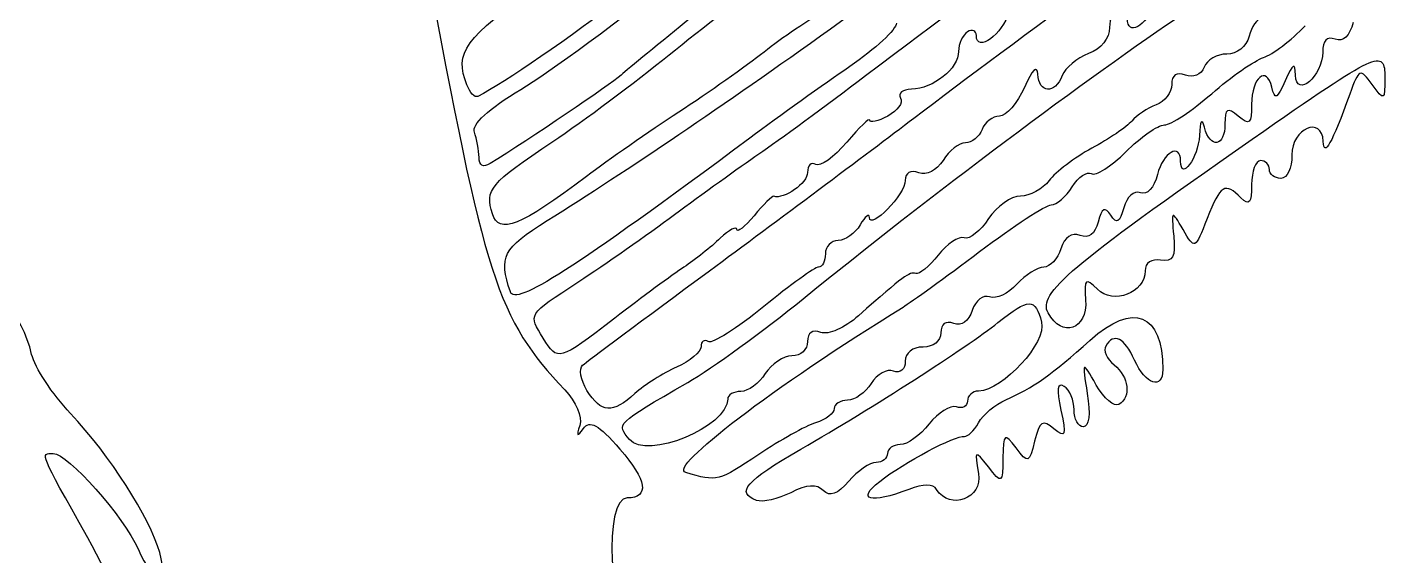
# Model space of a CAD drawing. Extents: x 131 to 482, y 16 to 824.
# Drawn here: x 307.8 to 430.1, y 332.1 to 379.7 of the extents above; entities that cross this region are included whole.
import ezdxf

# ---------------------------------------------------------------- set-up
doc = ezdxf.new("R2010")
doc.units = 0
doc.layers.add('Vrstva_1', color=7, linetype='CONTINUOUS')

msp = doc.modelspace()

# ---------------------------------------------------------------- linework, layer by layer
at = {"layer": 'Vrstva_1', "color": 7}
for points in [[(347.441471, 374.517184), (347.441471, 374.517298)], [(351.36652, 355.857647), (351.366491, 355.857789)]]:
    msp.add_lwpolyline(points, dxfattribs=at)
for points in [[(348.542901, 367.973036)], [(349.743175, 362.884847)], [(399.803839, 353.971814)], [(354.335329, 351.674816)], [(358.269562, 346.979906)], [(362.092309, 342.546661)], [(367.159238, 339.565408)], [(384.634998, 338.772557)], [(373.542888, 337.062104)]]:
    msp.add_lwpolyline(points, close=True, dxfattribs=at)
for points in [[(354.695131, 362.28172), (369.314957, 371.450041), (388.708498, 385.330337), (412.812312, 403.877197)], [(352.319074, 374.106444), (357.360917, 377.146148), (377.078372, 392.397874), (385.342894, 399.650825)], [(371.742888, 390.93514), (371.742888, 389.753008), (353.277156, 375.913304), (348.441477, 373.471172)], [(387.703191, 371.505345), (396.905641, 378.515452), (412.907981, 390.163181), (414.921543, 391.31691)], [(383.352293, 375.343767), (397.492809, 386.093254), (400.542888, 387.803622), (400.542888, 384.983632)], [(343.7064, 386.08662), (349.068671, 356.905587), (350.195528, 353.402986), (356.272923, 347.025912)], [(365.666485, 377.208), (368.70446, 379.670712), (372.722202, 382.765663), (374.594769, 384.085672)], [(347.441471, 374.517298), (346.317364, 377.44662), (347.199392, 378.663647), (353.946841, 383.49258)], [(409.408554, 381.858576), (408.613294, 379.76692), (406.942809, 378.836787), (406.942809, 380.485672)], [(367.742891, 380.639735), (364.882904, 378.340441), (362.002904, 375.980513), (361.342885, 375.395414)], [(379.818227, 381.249184), (378.319663, 380.426343), (375.799663, 378.725924), (374.218243, 377.470432)], [(377.742898, 355.229291), (388.927616, 364.333465), (403.680076, 375.396293), (412.142882, 381.025729)], [(396.2556, 381.049937), (395.764583, 379.093521), (393.342888, 377.354239), (393.342888, 378.957997)], [(406.142816, 381.285666), (405.702822, 381.285666), (405.342822, 380.556765), (405.342822, 379.665865)], [(419.036202, 380.485672), (418.647515, 380.485672), (418.141219, 379.765672), (417.911102, 378.885685)], [(386.142917, 380.07445), (386.142917, 379.506104), (384.252917, 377.744343), (381.942907, 376.15938)], [(392.542894, 379.285682), (392.102901, 379.013839), (391.742901, 378.22218), (391.742901, 377.526671)], [(393.342888, 378.957997), (393.342888, 379.410151), (392.982888, 379.557609), (392.542894, 379.285682)], [(405.342822, 379.665865), (405.342822, 378.699109), (404.580472, 377.756249), (403.451915, 377.327169)], [(419.206847, 376.968671), (420.012028, 377.224639), (421.706324, 378.517663), (422.971965, 379.842038)], [(427.284765, 380.138939), (426.972472, 378.894643), (426.389641, 378.348208), (425.669528, 378.624529)], [(417.911102, 378.885685), (417.669874, 377.963008), (416.819877, 377.285669), (415.90338, 377.285669)], [(425.669528, 378.624529), (424.933909, 378.90686), (424.542898, 378.505757), (424.542898, 377.469213)], [(355.192526, 369.411874), (357.915232, 371.237017), (362.62851, 374.745288), (365.666485, 377.208)], [(374.218243, 377.470432), (372.636794, 376.214967), (369.182891, 373.776321), (366.542901, 372.051241)], [(391.742901, 377.526671), (391.742901, 375.981137), (389.460501, 374.145647), (387.495666, 374.111121)], [(403.451915, 377.327169), (402.41194, 376.931764), (401.343222, 376.040665), (401.07702, 375.34697)], [(415.90338, 377.285669), (415.02926, 377.285669), (414.109191, 376.751735), (413.858778, 376.099172)], [(414.542891, 373.70982), (416.302894, 375.246198), (418.401666, 376.712702), (419.206847, 376.968671)], [(418.192639, 369.611773), (429.616517, 377.57418), (430.142882, 377.818271), (430.142882, 375.153307)], [(424.542898, 377.469213), (424.542898, 375.285912), (422.164035, 373.265433), (422.092176, 375.387732)], [(381.942907, 376.15938), (379.632898, 374.574444), (375.582898, 371.672929), (372.942907, 369.711609)], [(398.877562, 375.485584), (398.838161, 376.333994), (398.364293, 375.861175), (397.675247, 374.285594)], [(401.07702, 375.34697), (400.425789, 373.649839), (398.958803, 373.742362), (398.877562, 375.485584)], [(412.173184, 375.384756), (411.374636, 375.691181), (410.942891, 375.396094), (410.942891, 374.546154)], [(413.858778, 376.099172), (413.599691, 375.424016), (412.873228, 375.116117), (412.173184, 375.384756)], [(419.960494, 374.295458), (419.475628, 376.313783), (418.142891, 375.173632), (418.142891, 372.740513)], [(422.092176, 375.387732), (422.051924, 376.576129), (421.861436, 376.472381), (421.170321, 374.885688)], [(429.002646, 374.532775), (427.907395, 376.024422), (427.827997, 375.991002), (426.990019, 373.685669)], [(348.441477, 373.471172), (348.165666, 373.331991), (347.715666, 373.802598), (347.441471, 374.517184)], [(361.342885, 375.395414), (360.33891, 374.505364), (353.113285, 369.615005), (349.542907, 367.409083)], [(373.752283, 368.288929), (375.517474, 369.49714), (379.837474, 372.671802), (383.352293, 375.343767)], [(397.675247, 374.285594), (397.049896, 372.8556), (396.037757, 371.6856), (395.426098, 371.6856)], [(410.942891, 374.546154), (410.942891, 373.825276), (410.312891, 372.999061), (409.542888, 372.710154)], [(421.170321, 374.885688), (420.447685, 373.226627), (420.241436, 373.126025), (419.960494, 374.295458)], [(430.142882, 375.153307), (430.142882, 373.07897), (430.091008, 373.05068), (429.002646, 374.532775)], [(348.126094, 370.241008), (347.860772, 370.932151), (349.385981, 372.338107), (352.319074, 374.106444)], [(386.518082, 373.325811), (386.776318, 372.907899), (386.257578, 372.175228), (385.365317, 371.697676)], [(387.495666, 374.111121), (386.699726, 374.096948), (386.259789, 373.743751), (386.518082, 373.325811)], [(410.28137, 370.901027), (410.865194, 370.909531), (412.782888, 372.173414), (414.542891, 373.70982)], [(426.990019, 373.685669), (425.352387, 369.180624), (424.657134, 367.939786), (424.597039, 369.414879)], [(366.542901, 372.051241), (363.90291, 370.326161), (360.164948, 367.722652), (358.236369, 366.265672)], [(409.542888, 372.710154), (408.772885, 372.421219), (407.782885, 371.760435), (407.342891, 371.241694)], [(416.942901, 371.685685), (415.940343, 372.517739), (415.742882, 372.402227), (415.742882, 370.983628)], [(418.142891, 372.740513), (418.142891, 371.008346), (417.956372, 370.844476), (416.942901, 371.685685)], [(369.303194, 357.758617), (375.221367, 362.118501), (383.501367, 368.30452), (387.703191, 371.505345)], [(383.742907, 371.31891), (383.742907, 371.588202), (382.810082, 370.699852), (381.669987, 369.34492)], [(385.365317, 371.697676), (384.47297, 371.220094), (383.742907, 371.049676), (383.742907, 371.31891)], [(395.426098, 371.6856), (394.814438, 371.6856), (394.106769, 371.1456), (393.853493, 370.485581)], [(407.342891, 371.241694), (406.902898, 370.722983), (405.282898, 369.620674), (403.742891, 368.792135)], [(406.814145, 368.480013), (408.137272, 369.803112), (409.697518, 370.89258), (410.28137, 370.901027)], [(413.894353, 370.685679), (413.66418, 371.566488), (413.494072, 371.287332), (413.435707, 369.932882)], [(415.742882, 370.983628), (415.742882, 368.936787), (414.407622, 368.721581), (413.894353, 370.685679)], [(424.597039, 369.414879), (424.501512, 371.760321), (421.739036, 370.570309), (421.774441, 368.198957)], [(348.542901, 367.973036), (348.542901, 368.62302), (348.355247, 369.643606), (348.126094, 370.241008)], [(349.743175, 362.884819), (349.054271, 365.055335), (349.512718, 365.60452), (355.192526, 369.411874)], [(372.942907, 369.711609), (356.97257, 357.846746), (351.81394, 354.534463), (351.36652, 355.857647)], [(393.853493, 370.485581), (393.600359, 369.825591), (392.928321, 369.285591), (392.360343, 369.285591)], [(399.803839, 353.971814), (398.876088, 355.705342), (401.760794, 358.158841), (418.192639, 369.611773)], [(413.435707, 369.932882), (413.349534, 367.934939), (411.742885, 365.75725), (411.742885, 367.638463)], [(366.142904, 362.819877), (368.562898, 364.61965), (371.987121, 367.080718), (373.752283, 368.288929)], [(381.669987, 369.34492), (380.529865, 367.989959), (379.269865, 367.083609), (378.869981, 367.330734)], [(392.360343, 369.285591), (391.792394, 369.285591), (390.884315, 368.575654), (390.342416, 367.70794)], [(403.742891, 368.792135), (402.202885, 367.963569), (400.472476, 366.655663), (399.897524, 365.885688)], [(403.701846, 366.511039), (404.090476, 366.270945), (405.491017, 367.156885), (406.814145, 368.480013)], [(411.742885, 367.638463), (411.742885, 369.340554), (410.158857, 368.427827), (409.65942, 366.437962)], [(421.774441, 368.198957), (421.791449, 366.990888), (421.364098, 366.085672), (420.774435, 366.085672)], [(349.542907, 367.409083), (348.915373, 367.021361), (348.542901, 367.231351), (348.542901, 367.973036)], [(378.869981, 367.330734), (378.470069, 367.577915), (378.142894, 367.257317), (378.142894, 366.618472)], [(390.342416, 367.70794), (389.764772, 366.782939), (388.85777, 366.32194), (388.149987, 366.593528)], [(418.942885, 367.685688), (418.502891, 367.685688), (418.142891, 366.713688), (418.142891, 365.525688)], [(419.742907, 366.885666), (419.742907, 367.325688), (419.382907, 367.685688), (418.942885, 367.685688)], [(358.236369, 366.265672), (352.280268, 361.766041), (350.343014, 360.994904), (349.743175, 362.884847)], [(378.142894, 366.618472), (378.142894, 365.663424), (375.998287, 364.148787), (375.099562, 364.469131)], [(386.942797, 365.895184), (386.942797, 364.646069), (383.759036, 361.354422), (383.718472, 362.561613)], [(388.149987, 366.593528), (387.415332, 366.875575), (386.942797, 366.602032), (386.942797, 365.895184)], [(399.897524, 365.885688), (399.322573, 365.115685), (398.160879, 364.485685), (397.315984, 364.485685)], [(401.976624, 365.316718), (402.536863, 366.213798), (403.313216, 366.751247), (403.701846, 366.511039)], [(409.65942, 366.437962), (409.35532, 365.226293), (408.728041, 364.550428), (408.123014, 364.782614)], [(417.182882, 364.325669), (415.732677, 365.775902), (415.339597, 365.535581), (414.13337, 362.46138)], [(420.774435, 366.085672), (420.20708, 366.085672), (419.742907, 366.445672), (419.742907, 366.885666)], [(375.099562, 364.469131), (374.965767, 364.516753), (374.167701, 363.730082), (373.32618, 362.720778)], [(397.315984, 364.485685), (396.471061, 364.485685), (395.181354, 363.572391), (394.449987, 362.456135)], [(400.088835, 363.685663), (400.566869, 363.685663), (401.416384, 364.419638), (401.976624, 365.316718)], [(408.123014, 364.782614), (407.548942, 365.002866), (406.890567, 364.409887), (406.621757, 363.430318)], [(418.142891, 365.525688), (418.142891, 363.845679), (417.929443, 363.579024), (417.182882, 364.325669)], [(393.633411, 359.485682), (396.705827, 361.795663), (399.610772, 363.685663), (400.088835, 363.685663)], [(405.453912, 362.753291), (404.928, 363.568167), (404.66143, 363.425357), (404.327906, 362.149994)], [(406.621757, 363.430318), (406.258299, 362.106057), (405.976904, 361.942923), (405.453912, 362.753291)], [(411.966057, 361.461373), (410.927131, 363.250885), (410.911087, 363.239887), (411.124904, 360.885685)], [(308.242488, 350.224129), (306.573591, 357.375317), (297.870888, 362.485786), (287.361978, 362.485786)], [(351.366491, 355.857789), (350.29457, 359.027717), (350.674016, 359.760019), (354.695131, 362.28172)], [(357.542901, 356.792032), (359.85291, 358.307603), (363.72291, 361.020104), (366.142904, 362.819877)], [(373.32618, 362.720778), (372.484658, 361.711474), (371.784161, 361.155685), (371.769506, 361.485666)], [(383.718472, 362.561613), (383.704299, 362.959795), (383.327206, 362.655723), (382.878737, 361.885578)], [(394.449987, 362.456135), (393.718564, 361.33988), (392.723943, 360.558652), (392.239644, 360.720085)], [(404.327906, 362.149994), (404.045858, 361.070957), (403.465266, 360.642416), (402.689197, 360.940224)], [(414.13337, 362.46138), (413.029219, 359.64737), (413.021339, 359.643713), (411.966057, 361.461373)], [(371.769506, 361.485666), (371.755332, 361.815676), (371.082274, 361.455619), (370.274854, 360.685672)], [(382.878737, 361.885578), (382.430239, 361.115603), (381.541181, 360.485603), (380.903046, 360.485603)], [(392.239644, 360.720085), (391.755373, 360.881376), (390.704797, 360.181701), (389.90503, 359.16497)], [(402.689197, 360.940224), (401.925572, 361.233269), (401.295628, 360.797074), (400.961254, 359.743521)], [(411.124904, 360.885685), (411.298101, 358.980435), (411.054321, 358.534148), (409.942885, 358.720753)], [(370.274854, 360.685672), (369.467433, 359.915669), (367.992737, 358.745669), (366.99772, 358.085679)], [(380.903046, 360.485603), (380.26491, 360.485603), (379.742825, 359.945603), (379.742825, 359.285584)], [(400.961254, 359.743521), (400.671865, 358.831701), (399.975137, 358.085679), (399.41297, 358.085679)], [(379.742825, 359.285584), (379.742825, 358.625594), (379.470132, 358.085594), (379.137146, 358.085594)], [(386.750324, 354.485679), (387.463606, 354.925672), (390.560995, 357.175672), (393.633411, 359.485682)], [(389.90503, 359.16497), (389.105235, 358.148239), (388.194293, 357.399439), (387.880696, 357.501005)], [(409.942885, 358.720753), (409.124353, 358.858233), (408.542882, 358.45458), (408.542882, 357.748894)], [(357.877219, 349.252951), (358.243342, 349.571197), (363.38502, 353.398762), (369.303194, 357.758617)], [(366.99772, 358.085679), (366.002731, 357.425688), (363.200032, 355.355688), (360.769521, 353.485672)], [(379.137146, 358.085594), (378.804019, 358.085594), (376.579361, 356.484302), (374.193496, 354.52715)], [(387.880696, 357.501005), (387.308778, 357.686107), (386.82754, 357.331209), (382.732894, 353.702211)], [(399.41297, 358.085679), (398.850832, 358.085679), (397.76125, 357.389943), (396.991729, 356.539635)], [(404.246608, 356.096239), (403.170066, 357.172781), (403.05566, 357.067616), (403.191043, 355.126025)], [(408.542882, 357.748894), (408.542882, 355.773713), (405.673058, 354.669789), (404.246608, 356.096239)], [(354.335329, 351.674816), (352.961036, 353.875408), (352.86582, 353.723499), (357.542901, 356.792032)], [(396.991729, 356.539635), (396.22218, 355.689298), (395.118907, 355.175348), (394.540016, 355.397499)], [(367.342894, 347.692762), (369.542891, 348.972633), (374.222891, 352.364088), (377.742898, 355.229291)], [(394.540016, 355.397499), (393.953613, 355.62257), (393.260145, 355.085206), (392.974214, 354.184356)], [(395.286718, 353.085676), (398.117112, 355.328107), (398.639452, 355.332416), (399.218542, 353.117991)], [(403.191043, 355.126025), (403.378413, 352.440624), (401.04822, 351.646639), (399.803839, 353.971814)], [(403.574258, 351.485688), (407.473795, 355.004504), (410.142898, 353.932724), (410.142898, 348.84805)], [(360.769521, 353.485672), (355.67983, 349.569751), (355.654432, 349.562608), (354.335329, 351.674816)], [(367.159238, 339.565408), (365.551512, 340.034372), (375.049446, 347.26782), (386.750324, 354.485679)], [(374.193496, 354.52715), (371.807603, 352.570025), (369.560154, 351.151285), (369.199162, 351.374372)], [(382.732894, 353.702211), (381.516123, 352.623827), (379.988107, 351.948784), (379.332907, 352.200217)], [(392.974214, 354.184356), (392.660249, 353.195121), (392.011002, 352.739991), (391.301943, 353.012088)], [(377.542885, 341.686913), (384.027109, 345.421247), (392.409468, 350.806139), (395.286718, 353.085676)], [(379.332907, 352.200217), (378.583795, 352.487679), (378.142894, 352.180375), (378.142894, 351.371282)], [(391.301943, 353.012088), (390.586195, 353.286765), (390.142885, 352.965033), (390.142885, 352.171276)], [(399.218542, 353.117991), (399.694734, 351.297071), (395.751798, 346.989997), (393.542901, 346.918167)], [(369.199162, 351.374372), (368.83817, 351.597458), (368.5428, 351.39138), (368.5428, 350.915669)], [(378.142894, 351.371282), (378.142894, 350.66418), (377.509493, 350.085685), (376.735323, 350.085685)], [(390.142885, 352.171276), (390.142885, 351.419017), (389.479124, 350.885679), (388.542898, 350.885679)], [(396.007483, 346.128123), (398.398762, 347.166709), (400.206217, 348.446466), (403.574258, 351.485688)], [(407.597329, 349.685688), (406.653874, 351.756369), (405.756482, 352.202088), (404.998923, 350.976331)], [(311.750306, 344.885783), (310.095468, 346.645786), (308.516939, 349.048035), (308.242488, 350.224129)], [(368.5428, 350.915669), (368.5428, 350.440243), (367.5528, 349.611591), (366.342803, 349.07417)], [(376.735323, 350.085685), (375.961181, 350.085685), (374.87812, 349.365685), (374.328539, 348.485669)], [(388.542898, 350.885679), (387.606671, 350.885679), (386.942882, 350.35234), (386.942882, 349.600082)], [(404.998923, 350.976331), (404.757694, 350.58617), (405.096435, 349.822091), (405.751691, 349.278378)], [(358.269647, 346.979991), (357.687694, 347.91188), (357.511096, 348.934706), (357.877219, 349.252951)], [(366.342803, 349.07417), (365.132806, 348.536778), (363.444945, 347.464488), (362.591972, 346.691339)], [(385.885474, 348.720265), (385.303918, 348.943351), (384.400857, 348.441902), (383.878715, 347.605852)], [(386.942882, 349.600082), (386.942882, 348.863074), (386.491691, 348.487625), (385.885474, 348.720265)], [(404.14371, 347.461937), (402.868545, 349.685688), (402.868545, 349.685688), (403.341959, 346.685669)], [(405.751691, 349.278378), (407.103704, 348.156312), (407.313751, 346.40932), (406.180885, 345.709162)], [(410.142898, 348.84805), (410.142898, 346.99252), (408.591865, 347.502926), (407.597329, 349.685688)], [(362.092309, 342.546661), (360.901757, 343.981191), (360.812268, 343.893487), (367.342894, 347.692762)], [(374.328539, 348.485669), (373.778986, 347.605682), (372.792387, 346.885682), (372.13611, 346.885682)], [(383.878715, 347.605852), (383.356545, 346.769745), (382.392397, 346.085688), (381.73612, 346.085688)], [(401.257361, 347.338545), (400.63595, 347.722611), (400.54765, 347.085128), (400.961395, 345.201449)], [(406.180885, 345.709162), (405.761783, 345.450076), (404.84503, 346.238872), (404.14371, 347.461937)], [(356.272923, 347.025912), (357.280781, 345.968362), (357.861855, 344.587124), (357.619124, 343.825909)], [(362.591972, 346.691339), (360.561373, 344.850746), (359.557398, 344.917757), (358.269562, 346.979906)], [(370.942894, 346.194482), (370.942894, 343.686954), (363.642945, 340.678233), (362.092309, 342.546661)], [(372.13611, 346.885682), (371.479861, 346.885682), (370.942894, 346.574636), (370.942894, 346.194482)], [(393.542901, 346.918167), (392.992894, 346.901159), (392.542894, 346.495663), (392.542894, 346.018989)], [(393.535559, 344.05835), (393.94063, 344.782176), (395.052973, 345.713556), (396.007483, 346.128123)], [(402.142904, 345.238469), (402.142904, 346.092491), (401.744409, 347.037534), (401.257361, 347.338545)], [(403.341959, 346.685669), (403.63475, 344.830365), (403.496447, 343.685679), (402.979153, 343.685679)], [(380.542904, 345.339581), (380.542904, 344.929238), (379.789115, 344.354258), (378.867798, 344.061836)], [(381.73612, 346.085688), (381.079843, 346.085688), (380.542904, 345.749924), (380.542904, 345.339581)], [(391.551024, 345.482957), (391.005496, 345.664942), (389.899361, 344.974791), (389.092961, 343.949613)], [(392.542894, 346.018989), (392.542894, 345.542315), (392.096551, 345.301115), (391.551024, 345.482957)], [(400.961395, 345.201449), (401.475543, 342.86057), (401.395918, 342.645761), (400.339077, 343.522857)], [(402.979153, 343.685679), (402.519203, 343.685679), (402.142904, 344.384419), (402.142904, 345.238469)], [(319.781112, 332.352794), (318.866854, 335.540693), (315.293272, 341.117632), (311.750306, 344.885783)], [(357.619124, 343.825909), (357.300879, 342.827915), (357.383565, 342.753335), (357.943606, 343.533345)], [(357.943606, 343.533345), (358.519578, 344.335493), (359.289014, 343.90372), (361.236699, 341.685439)], [(378.867798, 344.061836), (377.94651, 343.769443), (375.644296, 342.485178), (373.751802, 341.207943)], [(389.092961, 343.949613), (388.286561, 342.924463), (387.112904, 342.085691), (386.484832, 342.085691)], [(392.262605, 342.830211), (392.557663, 342.782022), (393.130488, 343.334523), (393.535559, 344.05835)], [(400.339077, 343.522857), (399.318265, 344.370076), (399.043247, 344.194384), (398.59509, 342.408869)], [(384.634998, 338.772557), (386.843046, 340.493357), (391.477606, 342.958819), (392.262605, 342.830211)], [(396.928432, 341.787373), (395.866772, 343.189304), (395.79052, 343.131307), (395.742898, 340.885672)], [(313.292523, 333.696274), (308.92028, 341.495858), (309.006312, 341.285783), (310.183767, 341.285783)], [(310.183767, 341.285783), (311.488611, 341.285783), (316.556362, 335.582447), (317.825405, 332.68578)], [(361.236699, 341.685439), (363.676365, 338.906835), (363.918841, 337.287912), (361.895754, 337.285446)], [(373.542888, 337.062104), (371.635143, 337.742986), (372.56845, 338.822107), (377.542885, 341.686913)], [(385.342894, 341.285669), (385.342894, 340.845676), (384.882917, 340.485676), (384.320693, 340.485676)], [(386.484832, 342.085691), (385.856759, 342.085691), (385.342894, 341.725691), (385.342894, 341.285669)], [(394.425099, 340.085679), (393.196932, 341.636712), (393.169833, 341.618372), (393.539584, 339.485669)], [(398.59509, 342.408869), (398.088454, 340.390261), (398.008885, 340.360583), (396.928432, 341.787373)], [(373.751802, 341.207943), (370.13794, 338.768957), (370.004117, 338.735622), (367.159238, 339.565408)], [(384.320693, 340.485676), (383.758469, 340.485676), (382.647146, 339.724998), (381.851093, 338.795263)], [(395.742898, 340.885672), (395.693575, 338.55395), (395.655874, 338.531187), (394.425099, 340.085679)], [(381.851093, 338.795263), (380.830054, 337.602756), (380.153537, 337.355036), (379.554293, 337.95428)], [(393.539584, 339.485669), (393.929745, 337.235386), (390.962778, 336.111874), (389.761795, 338.055109)], [(376.623893, 337.754438), (375.479348, 337.177361), (374.092894, 336.865805), (373.542888, 337.062104)], [(379.554293, 337.95428), (378.955077, 338.553496), (378.091928, 338.494649), (376.623893, 337.754438)], [(387.262488, 338.055109), (383.793307, 336.73612), (382.481546, 337.094306), (384.634998, 338.772557)], [(389.761795, 338.055109), (389.457354, 338.547685), (388.558063, 338.547685), (387.262488, 338.055109)], [(361.895754, 337.285446), (359.735499, 337.283065), (360.235531, 326.654334), (362.495849, 324.530901)], [(317.759584, 323.368271), (317.474929, 325.173628), (315.464769, 329.821228), (313.292523, 333.696274)], [(317.825405, 332.68578), (319.236123, 329.465707), (320.679609, 329.219943), (319.781112, 332.352794)]]:
    msp.add_open_spline(points, degree=3, dxfattribs=at)

doc.saveas('drawing.dxf')
